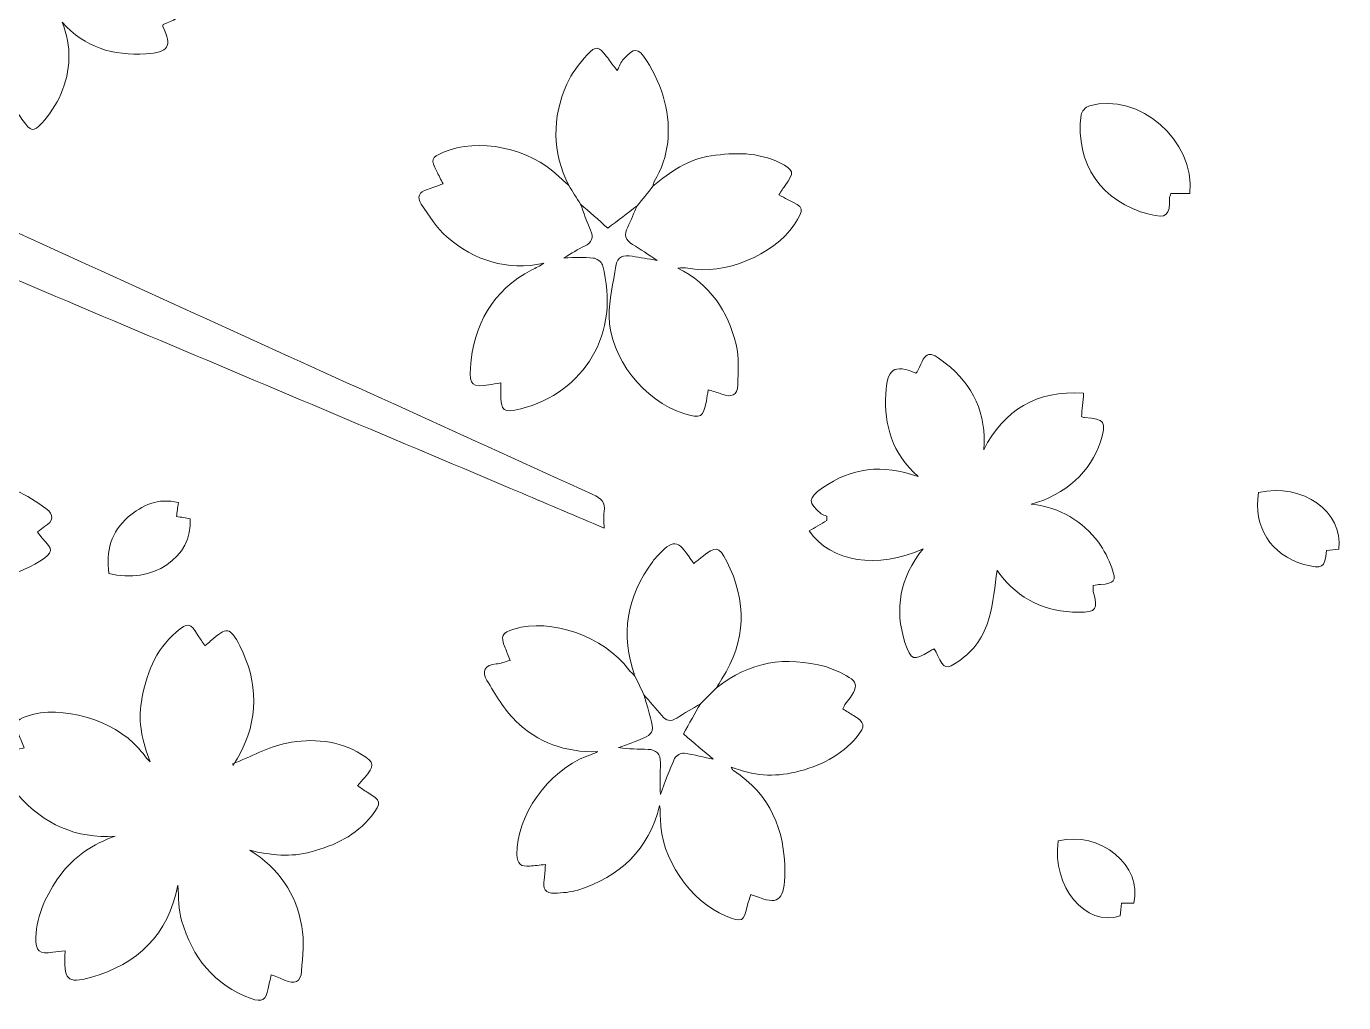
# Model space of a CAD drawing. Header units: millimetres. Extents: x -4 to 685, y -404 to 665.
# Drawn here: x 121.79 to 141.48, y -387.38 to -372.78 of the extents above; entities that cross this region are included whole.
import ezdxf

# ---------------------------------------------------------------- set-up
doc = ezdxf.new("R2010")
doc.units = ezdxf.units.MM
doc.layers.add('_U+56FE_U+5C42 1', color=7, linetype='Continuous')

# ---------------------------------------------------------------- blocks, each defined once
blk = doc.blocks.new('A$Cafa01768')
at = {"layer": '_U+56FE_U+5C42 1', "lineweight": 0}
for points, knots in [([(242.96, 217.38), (241.88, 218.89), (240.61, 218.86), (239.07, 218.29), (236.76, 217.43), (234.38, 216.78), (232.03, 216.06), (224.51, 213.79), (217.07, 211.28), (209.26, 210.01), (199.45, 208.42), (189.69, 206.52), (179.92, 204.69), (177.6, 204.26), (175.36, 204.03), (173.01, 204.69), (169.77, 205.6), (166.44, 206.23), (163.17, 207.06), (161.02, 207.6), (158.78, 208.01), (156.82, 208.97), (131.61, 221.24), (106.45, 233.61), (81.28, 245.95), (80.82, 246.17), (80.33, 246.35), (79.83, 246.48), (76.76, 247.27), (73.68, 248.06), (70.6, 248.83), (49.69, 254.07), (28.78, 259.32), (7.87, 264.56), (5.3, 265.2), (2.73, 265.83), (0.02, 266.5), (0.02, 263.71), (0.06, 261.07), (0, 258.44), (-0.02, 257.64), (0.25, 257.38), (1, 257.18), (26.76, 250.25), (52.51, 243.28), (78.27, 236.34), (79.17, 236.09), (79.78, 235.66), (80.31, 234.89), (87.79, 224.02), (95.32, 213.19), (102.81, 202.32), (105.17, 198.88), (107.74, 195.53), (109.69, 191.86), (114.09, 183.58), (118.16, 175.13), (122.38, 166.75), (122.52, 166.46), (122.7, 166.19), (122.92, 165.81), (123.52, 167.51), (123.46, 168.91), (122.73, 170.49), (119.82, 176.8), (117.09, 183.2), (114.27, 189.55), (113.11, 192.16), (112.18, 194.94), (110.63, 197.3), (104.39, 206.79), (97.95, 216.15), (91.59, 225.56), (90.12, 227.74), (88.65, 229.93), (87.17, 232.11), (87.6, 232.12), (87.88, 231.98), (88.16, 231.84), (103.45, 224.2), (118.75, 216.56), (134.05, 208.93), (134.76, 208.58), (135.5, 208.27), (136.26, 208.08), (140.97, 206.95), (145.66, 205.68), (150.42, 204.82), (153.64, 204.23), (156.02, 202.85), (158.18, 200.35), (164.34, 193.21), (170.76, 186.3), (177.08, 179.31), (179.81, 176.29), (182.37, 173.07), (185.34, 170.3), (190.51, 165.49), (195.95, 160.96), (201.27, 156.31), (207.95, 150.48), (214.63, 144.64), (221.31, 138.81), (225.06, 135.52), (228.82, 132.24), (232.65, 128.9), (232.86, 129.51), (233.14, 130.02), (233.19, 130.54), (233.23, 130.93), (233.1, 131.48), (232.84, 131.73), (231.24, 133.23), (229.57, 134.66), (227.93, 136.13), (223.08, 140.47), (218.11, 144.69), (213.41, 149.19), (204.84, 157.4), (196.42, 165.77), (187.95, 174.09), (187.47, 174.56), (187.04, 175.09), (186.67, 175.65), (182.18, 182.43), (177.71, 189.22), (173.24, 196.01), (172.42, 197.26), (171.62, 198.52), (170.7, 199.94), (171.19, 199.87), (171.47, 199.85), (171.73, 199.79), (188.7, 195.83), (205.68, 191.87), (222.65, 187.89), (225.82, 187.14), (229.13, 186.69), (232.1, 185.45), (257.54, 174.83), (282.93, 164.06), (308.33, 153.34), (311.1, 152.17), (313.86, 150.99), (316.7, 149.79), (316.7, 150.44), (316.64, 150.97), (316.71, 151.47), (316.85, 152.43), (316.41, 152.83), (315.55, 153.22), (290.03, 164.81), (264.54, 176.43), (239.03, 188.04), (236.61, 189.14), (234.24, 190.53), (231.7, 191.16), (222.6, 193.43), (213.44, 195.42), (204.31, 197.52), (197.94, 198.99), (191.57, 200.47), (185.12, 201.96), (185.27, 202.1), (185.35, 202.22), (185.44, 202.24), (192.02, 203.55), (198.61, 204.84), (205.2, 206.14), (212.56, 207.6), (219.96, 208.81), (226.99, 211.63), (232.22, 213.74), (237.59, 215.46), (242.96, 217.38)], [0, 0, 0, 0, 1, 1, 1, 2, 2, 2, 3, 3, 3, 4, 4, 4, 5, 5, 5, 6, 6, 6, 7, 7, 7, 8, 8, 8, 9, 9, 9, 10, 10, 10, 11, 11, 11, 12, 12, 12, 13, 13, 13, 14, 14, 14, 15, 15, 15, 16, 16, 16, 17, 17, 17, 18, 18, 18, 19, 19, 19, 20, 20, 20, 21, 21, 21, 22, 22, 22, 23, 23, 23, 24, 24, 24, 25, 25, 25, 26, 26, 26, 27, 27, 27, 28, 28, 28, 29, 29, 29, 30, 30, 30, 31, 31, 31, 32, 32, 32, 33, 33, 33, 34, 34, 34, 35, 35, 35, 36, 36, 36, 37, 37, 37, 38, 38, 38, 39, 39, 39, 40, 40, 40, 41, 41, 41, 42, 42, 42, 43, 43, 43, 44, 44, 44, 45, 45, 45, 46, 46, 46, 47, 47, 47, 48, 48, 48, 49, 49, 49, 50, 50, 50, 51, 51, 51, 52, 52, 52, 53, 53, 53, 54, 54, 54, 55, 55, 55, 56, 56, 56, 57, 57, 57, 58, 58, 58, 58]), ([(242.96, 217.38), (237.59, 215.46), (232.22, 213.74), (226.99, 211.63), (219.96, 208.81), (212.56, 207.6), (205.2, 206.14), (198.61, 204.84), (192.02, 203.55), (185.44, 202.24), (185.35, 202.22), (185.27, 202.1), (185.12, 201.96), (191.57, 200.47), (197.94, 198.99), (204.31, 197.52), (213.44, 195.42), (222.6, 193.43), (231.7, 191.16), (234.24, 190.53), (236.61, 189.14), (239.03, 188.04), (264.54, 176.43), (290.03, 164.81), (315.55, 153.22), (316.41, 152.83), (316.85, 152.43), (316.71, 151.47), (316.64, 150.97), (316.7, 150.44), (316.7, 149.79), (313.86, 150.99), (311.1, 152.17), (308.33, 153.34), (282.93, 164.06), (257.54, 174.83), (232.1, 185.45), (229.13, 186.69), (225.82, 187.14), (222.65, 187.89), (205.68, 191.87), (188.7, 195.83), (171.73, 199.79), (171.47, 199.85), (171.19, 199.87), (170.7, 199.94), (171.62, 198.52), (172.42, 197.26), (173.24, 196.01), (177.71, 189.22), (182.18, 182.43), (186.67, 175.65), (187.04, 175.09), (187.47, 174.56), (187.95, 174.09), (196.42, 165.77), (204.84, 157.4), (213.41, 149.19), (218.11, 144.69), (223.08, 140.47), (227.93, 136.13), (229.57, 134.66), (231.24, 133.23), (232.84, 131.73), (233.1, 131.48), (233.23, 130.93), (233.19, 130.54), (233.14, 130.02), (232.86, 129.51), (232.65, 128.9), (228.82, 132.24), (225.06, 135.52), (221.31, 138.81), (214.63, 144.64), (207.95, 150.48), (201.27, 156.31), (195.95, 160.96), (190.51, 165.49), (185.34, 170.3), (182.37, 173.07), (179.81, 176.29), (177.08, 179.31), (170.76, 186.3), (164.34, 193.21), (158.18, 200.35), (156.02, 202.85), (153.64, 204.23), (150.42, 204.82), (145.66, 205.68), (140.97, 206.95), (136.26, 208.08), (135.5, 208.27), (134.76, 208.58), (134.05, 208.93), (118.75, 216.56), (103.45, 224.2), (88.16, 231.84), (87.88, 231.98), (87.6, 232.12), (87.17, 232.11), (88.65, 229.93), (90.12, 227.74), (91.59, 225.56), (97.95, 216.15), (104.39, 206.79), (110.63, 197.3), (112.18, 194.94), (113.11, 192.16), (114.27, 189.55), (117.09, 183.2), (119.82, 176.8), (122.73, 170.49), (123.46, 168.91), (123.52, 167.51), (122.92, 165.81), (122.7, 166.19), (122.52, 166.46), (122.38, 166.75), (118.16, 175.13), (114.09, 183.58), (109.69, 191.86), (107.74, 195.53), (105.17, 198.88), (102.81, 202.32), (95.32, 213.19), (87.79, 224.02), (80.31, 234.89), (79.78, 235.66), (79.17, 236.09), (78.27, 236.34), (52.51, 243.28), (26.76, 250.25), (1, 257.18), (0.25, 257.38), (-0.02, 257.64), (0, 258.44), (0.06, 261.07), (0.02, 263.71), (0.02, 266.5), (2.73, 265.83), (5.3, 265.2), (7.87, 264.56), (28.78, 259.32), (49.69, 254.07), (70.6, 248.83), (73.68, 248.06), (76.76, 247.27), (79.83, 246.48), (80.33, 246.35), (80.82, 246.17), (81.28, 245.95), (106.45, 233.61), (131.61, 221.24), (156.82, 208.97), (158.78, 208.01), (161.02, 207.6), (163.17, 207.06), (166.44, 206.23), (169.77, 205.6), (173.01, 204.69), (175.36, 204.03), (177.6, 204.26), (179.92, 204.69), (189.69, 206.52), (199.45, 208.42), (209.26, 210.01), (217.07, 211.28), (224.51, 213.79), (232.03, 216.06), (234.38, 216.78), (236.76, 217.43), (239.07, 218.29), (240.61, 218.86), (241.88, 218.89), (242.96, 217.38)], [0, 0, 0, 0, 1, 1, 1, 2, 2, 2, 3, 3, 3, 4, 4, 4, 5, 5, 5, 6, 6, 6, 7, 7, 7, 8, 8, 8, 9, 9, 9, 10, 10, 10, 11, 11, 11, 12, 12, 12, 13, 13, 13, 14, 14, 14, 15, 15, 15, 16, 16, 16, 17, 17, 17, 18, 18, 18, 19, 19, 19, 20, 20, 20, 21, 21, 21, 22, 22, 22, 23, 23, 23, 24, 24, 24, 25, 25, 25, 26, 26, 26, 27, 27, 27, 28, 28, 28, 29, 29, 29, 30, 30, 30, 31, 31, 31, 32, 32, 32, 33, 33, 33, 34, 34, 34, 35, 35, 35, 36, 36, 36, 37, 37, 37, 38, 38, 38, 39, 39, 39, 40, 40, 40, 41, 41, 41, 42, 42, 42, 43, 43, 43, 44, 44, 44, 45, 45, 45, 46, 46, 46, 47, 47, 47, 48, 48, 48, 49, 49, 49, 50, 50, 50, 51, 51, 51, 52, 52, 52, 53, 53, 53, 54, 54, 54, 55, 55, 55, 56, 56, 56, 57, 57, 57, 58, 58, 58, 58]), ([(264.28, 208.31), (264.28, 208.42), (264.26, 208.49), (264.28, 208.5), (264.41, 208.58), (264.55, 208.67), (264.69, 208.74), (267.65, 210.12), (269.14, 212.63), (269.86, 215.65), (270.39, 217.88), (269.98, 218.25), (267.72, 218.05), (267.67, 218.05), (267.6, 218.13), (267.52, 218.2), (267.52, 218.46), (267.49, 218.74), (267.52, 219.01), (267.66, 219.99), (267.27, 220.51), (266.27, 220.28), (265.27, 220.05), (264.24, 219.83), (263.35, 219.37), (260.72, 218.01), (258.96, 215.88), (258.27, 212.6), (258.01, 216.67), (256.12, 219.32), (252.93, 221.05), (250.97, 222.11), (250.67, 221.91), (250.23, 219.74), (250.21, 219.68), (250.13, 219.62), (250.04, 219.52), (249.8, 219.59), (249.54, 219.66), (249.28, 219.75), (247.96, 220.21), (247.76, 220.19), (247.59, 218.75), (247.45, 217.56), (247.53, 216.29), (247.79, 215.12), (248.33, 212.7), (249.65, 210.71), (252.11, 209.23), (251.46, 209.28), (251.18, 209.28), (250.9, 209.32), (247.69, 209.75), (244.98, 208.62), (242.8, 206.38), (241.17, 204.7), (241.56, 204.29), (243.22, 203.63), (243.35, 203.57), (243.44, 203.43), (243.53, 203.34), (242.12, 201.31), (242.26, 200.84), (244.7, 200.16), (247.99, 199.23), (251.06, 199.71), (254.03, 202.16), (253.73, 201.59), (253.57, 201.33), (253.45, 201.06), (252.14, 198.1), (252.27, 195.16), (253.71, 192.32), (254.64, 190.49), (255, 190.48), (256.45, 191.83), (256.56, 191.94), (256.7, 192), (256.86, 192.1), (257.05, 191.84), (257.22, 191.62), (257.38, 191.39), (258.12, 190.32), (258.45, 190.2), (259.29, 191.15), (260.07, 192.03), (260.78, 193.04), (261.23, 194.11), (262.26, 196.5), (262.37, 198.98), (261.36, 201.47), (263.67, 198.85), (266.6, 198.03), (269.91, 198.23), (272.25, 198.37), (272.62, 198.96), (271.66, 201.01), (271.63, 201.07), (271.67, 201.16), (271.68, 201.23), (273.95, 202.04), (274.11, 202.67), (272.51, 204.64), (272.44, 204.73), (272.35, 204.82), (272.27, 204.91), (270.11, 207.23), (267.56, 208.64), (264.28, 208.31)], [0, 0, 0, 0, 1, 1, 1, 2, 2, 2, 3, 3, 3, 4, 4, 4, 5, 5, 5, 6, 6, 6, 7, 7, 7, 8, 8, 8, 9, 9, 9, 10, 10, 10, 11, 11, 11, 12, 12, 12, 13, 13, 13, 14, 14, 14, 15, 15, 15, 16, 16, 16, 17, 17, 17, 18, 18, 18, 19, 19, 19, 20, 20, 20, 21, 21, 21, 22, 22, 22, 23, 23, 23, 24, 24, 24, 25, 25, 25, 26, 26, 26, 27, 27, 27, 28, 28, 28, 29, 29, 29, 30, 30, 30, 31, 31, 31, 32, 32, 32, 33, 33, 33, 34, 34, 34, 35, 35, 35, 36, 36, 36, 36]), ([(264.28, 208.31), (267.56, 208.64), (270.11, 207.23), (272.27, 204.91), (272.35, 204.82), (272.44, 204.73), (272.51, 204.64), (274.11, 202.67), (273.95, 202.04), (271.67, 201.23), (271.67, 201.16), (271.63, 201.07), (271.66, 201.01), (272.62, 198.96), (272.25, 198.37), (269.91, 198.23), (266.6, 198.03), (263.67, 198.85), (261.36, 201.47), (262.37, 198.98), (262.26, 196.5), (261.23, 194.11), (260.78, 193.04), (260.07, 192.03), (259.29, 191.15), (258.45, 190.2), (258.12, 190.32), (257.38, 191.39), (257.22, 191.62), (257.05, 191.84), (256.86, 192.1), (256.7, 192), (256.56, 191.94), (256.45, 191.83), (255, 190.48), (254.64, 190.49), (253.71, 192.32), (252.27, 195.16), (252.14, 198.1), (253.45, 201.06), (253.57, 201.33), (253.73, 201.59), (254.03, 202.16), (251.06, 199.71), (247.99, 199.23), (244.7, 200.16), (242.26, 200.84), (242.12, 201.31), (243.53, 203.34), (243.44, 203.43), (243.35, 203.57), (243.22, 203.63), (241.56, 204.29), (241.17, 204.7), (242.8, 206.38), (244.98, 208.62), (247.69, 209.75), (250.9, 209.32), (251.18, 209.28), (251.46, 209.28), (252.11, 209.23), (249.65, 210.71), (248.33, 212.7), (247.79, 215.12), (247.53, 216.29), (247.45, 217.56), (247.59, 218.75), (247.76, 220.19), (247.96, 220.21), (249.28, 219.75), (249.54, 219.66), (249.8, 219.59), (250.04, 219.52), (250.13, 219.62), (250.21, 219.68), (250.23, 219.74), (250.67, 221.91), (250.97, 222.11), (252.93, 221.05), (256.12, 219.32), (258.01, 216.67), (258.27, 212.6), (258.96, 215.88), (260.72, 218.01), (263.35, 219.37), (264.24, 219.83), (265.27, 220.05), (266.27, 220.28), (267.27, 220.51), (267.66, 219.99), (267.52, 219.01), (267.49, 218.74), (267.52, 218.46), (267.52, 218.2), (267.6, 218.13), (267.67, 218.05), (267.72, 218.05), (269.98, 218.25), (270.39, 217.88), (269.86, 215.65), (269.14, 212.63), (267.65, 210.12), (264.69, 208.74), (264.55, 208.67), (264.41, 208.58), (264.28, 208.5), (264.26, 208.49), (264.28, 208.42), (264.28, 208.31)], [0, 0, 0, 0, 1, 1, 1, 2, 2, 2, 3, 3, 3, 4, 4, 4, 5, 5, 5, 6, 6, 6, 7, 7, 7, 8, 8, 8, 9, 9, 9, 10, 10, 10, 11, 11, 11, 12, 12, 12, 13, 13, 13, 14, 14, 14, 15, 15, 15, 16, 16, 16, 17, 17, 17, 18, 18, 18, 19, 19, 19, 20, 20, 20, 21, 21, 21, 22, 22, 22, 23, 23, 23, 24, 24, 24, 25, 25, 25, 26, 26, 26, 27, 27, 27, 28, 28, 28, 29, 29, 29, 30, 30, 30, 31, 31, 31, 32, 32, 32, 33, 33, 33, 34, 34, 34, 35, 35, 35, 36, 36, 36, 36]), ([(314.3, 182.88), (315.21, 182.08), (316.12, 181.28), (317.09, 180.42), (318.13, 181.21), (319.1, 181.95), (320.08, 182.69), (319.76, 181.97), (319.46, 181.24), (319.12, 180.53), (318.75, 179.77), (318.83, 179.2), (319.62, 178.75), (320.44, 178.28), (321.21, 177.72), (322.13, 177.13), (321.19, 177.28), (320.38, 177.4), (319.57, 177.55), (318.7, 177.72), (318.06, 177.54), (317.91, 176.55), (317.66, 174.84), (317.2, 173.12), (317.22, 171.4), (317.27, 167.21), (320.82, 162.74), (324.84, 161.49), (326.6, 160.94), (326.84, 161.07), (327.15, 162.79), (327.22, 163.14), (327.27, 163.49), (327.34, 163.91), (327.84, 163.75), (328.3, 163.64), (328.73, 163.47), (329.69, 163.09), (330.34, 163.32), (330.36, 164.41), (330.38, 165.78), (330.5, 167.21), (330.19, 168.52), (329.37, 171.95), (327.52, 174.69), (324.23, 176.34), (324.61, 176.39), (324.95, 176.38), (325.27, 176.32), (328.97, 175.59), (334, 177.65), (336.11, 180.76), (337.2, 182.36), (337.14, 182.58), (335.42, 183.36), (335.15, 183.48), (334.9, 183.65), (334.55, 183.83), (334.81, 184.21), (335, 184.5), (335.2, 184.78), (336.15, 186.11), (336.11, 186.37), (334.65, 187.09), (332.41, 188.21), (330.05, 188.15), (327.65, 187.81), (325.29, 187.48), (323.47, 186.16), (321.7, 184.72), (321.74, 184.87), (321.74, 185.05), (321.82, 185.18), (323.38, 187.75), (323.58, 190.54), (322.89, 193.35), (322.53, 194.82), (321.86, 196.27), (321.04, 197.54), (320.14, 198.93), (319.79, 198.86), (318.68, 197.68), (318.41, 197.39), (318.29, 196.98), (318.04, 196.52), (317.47, 197.28), (317.2, 197.62), (316.94, 197.97), (316.2, 198.98), (315.84, 199.09), (314.98, 198.14), (314.17, 197.24), (313.39, 196.23), (312.91, 195.13), (311.37, 191.68), (311.39, 188.21), (313.1, 184.79), (312.76, 185.1), (312.39, 185.4), (312.06, 185.72), (309.13, 188.6), (303.78, 189.72), (300.3, 188.17), (299.04, 187.6), (298.98, 187.43), (299.62, 186.21), (299.83, 185.81), (300.03, 185.4), (300.26, 184.95), (299.63, 184.72), (299.16, 184.51), (298.67, 184.38), (297.78, 184.15), (297.56, 183.57), (298.04, 182.88), (298.84, 181.71), (299.6, 180.44), (300.65, 179.53), (303.48, 177.11), (306.76, 176.03), (310.55, 176.83), (310.15, 176.56), (309.73, 176.37), (309.33, 176.16), (305.29, 174.04), (303.36, 170.56), (303.06, 166.14), (302.94, 164.34), (303.29, 164.15), (304.94, 164.42), (305.32, 164.48), (305.69, 164.53), (306.15, 164.61), (306.15, 164.19), (306.15, 163.87), (306.15, 163.56), (306.15, 161.76), (306.43, 161.49), (308.2, 161.95), (314.65, 163.61), (318.45, 169.67), (316.54, 176.66), (316.45, 176.97), (315.93, 177.33), (315.58, 177.37), (314.66, 177.47), (313.72, 177.4), (312.6, 177.4), (313.42, 177.87), (314.05, 178.26), (314.71, 178.59), (315.45, 178.96), (315.67, 179.43), (315.31, 180.23), (314.92, 181.09), (314.63, 182), (314.3, 182.88)], [0, 0, 0, 0, 1, 1, 1, 2, 2, 2, 3, 3, 3, 4, 4, 4, 5, 5, 5, 6, 6, 6, 7, 7, 7, 8, 8, 8, 9, 9, 9, 10, 10, 10, 11, 11, 11, 12, 12, 12, 13, 13, 13, 14, 14, 14, 15, 15, 15, 16, 16, 16, 17, 17, 17, 18, 18, 18, 19, 19, 19, 20, 20, 20, 21, 21, 21, 22, 22, 22, 23, 23, 23, 24, 24, 24, 25, 25, 25, 26, 26, 26, 27, 27, 27, 28, 28, 28, 29, 29, 29, 30, 30, 30, 31, 31, 31, 32, 32, 32, 33, 33, 33, 34, 34, 34, 35, 35, 35, 36, 36, 36, 37, 37, 37, 38, 38, 38, 39, 39, 39, 40, 40, 40, 41, 41, 41, 42, 42, 42, 43, 43, 43, 44, 44, 44, 45, 45, 45, 46, 46, 46, 47, 47, 47, 48, 48, 48, 49, 49, 49, 50, 50, 50, 51, 51, 51, 52, 52, 52, 52]), ([(314.3, 182.88), (313.9, 183.52), (313.5, 184.15), (313.1, 184.79), (311.39, 188.21), (311.37, 191.68), (312.91, 195.13), (313.39, 196.23), (314.17, 197.24), (314.98, 198.14), (315.84, 199.09), (316.2, 198.98), (316.94, 197.97), (317.2, 197.62), (317.47, 197.28), (318.04, 196.52), (318.29, 196.98), (318.41, 197.39), (318.68, 197.68), (319.79, 198.86), (320.14, 198.93), (321.04, 197.54), (321.86, 196.27), (322.53, 194.82), (322.89, 193.35), (323.58, 190.54), (323.38, 187.75), (321.82, 185.18), (321.74, 185.05), (321.74, 184.87), (321.7, 184.72), (321.16, 184.04), (320.62, 183.37), (320.08, 182.69), (319.1, 181.95), (318.13, 181.21), (317.09, 180.42), (316.12, 181.28), (315.21, 182.08), (314.3, 182.88)], [0, 0, 0, 0, 1, 1, 1, 2, 2, 2, 3, 3, 3, 4, 4, 4, 5, 5, 5, 6, 6, 6, 7, 7, 7, 8, 8, 8, 9, 9, 9, 10, 10, 10, 11, 11, 11, 12, 12, 12, 13, 13, 13, 13]), ([(376.51, 183.96), (377.09, 189.39), (371.32, 194.34), (366.26, 192.91), (365.91, 192.81), (365.45, 192.34), (365.41, 192), (364.79, 186.98), (367.54, 183.05), (372.38, 181.84), (374.22, 181.39), (374.47, 181.7), (374.46, 183.56), (374.46, 183.67), (374.52, 183.78), (374.58, 183.96), (375.2, 183.96), (375.83, 183.96), (376.51, 183.96)], [0, 0, 0, 0, 1, 1, 1, 2, 2, 2, 3, 3, 3, 4, 4, 4, 5, 5, 5, 6, 6, 6, 6]), ([(376.51, 183.96), (375.83, 183.96), (375.2, 183.96), (374.58, 183.96), (374.52, 183.78), (374.46, 183.67), (374.46, 183.56), (374.47, 181.7), (374.22, 181.39), (372.38, 181.84), (367.54, 183.05), (364.79, 186.98), (365.41, 192), (365.45, 192.34), (365.91, 192.81), (366.26, 192.91), (371.32, 194.34), (377.09, 189.39), (376.51, 183.96)], [0, 0, 0, 0, 1, 1, 1, 2, 2, 2, 3, 3, 3, 4, 4, 4, 5, 5, 5, 6, 6, 6, 6]), ([(314.3, 182.88), (314.63, 182), (314.92, 181.09), (315.31, 180.23), (315.67, 179.43), (315.45, 178.96), (314.71, 178.59), (314.05, 178.26), (313.42, 177.87), (312.6, 177.4), (313.72, 177.4), (314.66, 177.47), (315.58, 177.37), (315.93, 177.33), (316.45, 176.97), (316.54, 176.66), (318.45, 169.67), (314.65, 163.61), (308.2, 161.95), (306.43, 161.49), (306.15, 161.76), (306.15, 163.56), (306.15, 163.87), (306.15, 164.19), (306.15, 164.61), (305.69, 164.53), (305.32, 164.48), (304.94, 164.42), (303.29, 164.15), (302.94, 164.34), (303.06, 166.14), (303.36, 170.56), (305.29, 174.04), (309.33, 176.16), (309.73, 176.37), (310.15, 176.56), (310.55, 176.83), (306.76, 176.03), (303.48, 177.11), (300.65, 179.53), (299.6, 180.44), (298.84, 181.71), (298.04, 182.88), (297.56, 183.57), (297.78, 184.15), (298.67, 184.38), (299.16, 184.51), (299.63, 184.72), (300.26, 184.95), (300.03, 185.4), (299.83, 185.81), (299.62, 186.21), (298.98, 187.43), (299.04, 187.6), (300.3, 188.17), (303.78, 189.72), (309.13, 188.6), (312.06, 185.72), (312.39, 185.4), (312.76, 185.1), (313.1, 184.79), (313.5, 184.15), (313.9, 183.52), (314.3, 182.88)], [0, 0, 0, 0, 1, 1, 1, 2, 2, 2, 3, 3, 3, 4, 4, 4, 5, 5, 5, 6, 6, 6, 7, 7, 7, 8, 8, 8, 9, 9, 9, 10, 10, 10, 11, 11, 11, 12, 12, 12, 13, 13, 13, 14, 14, 14, 15, 15, 15, 16, 16, 16, 17, 17, 17, 18, 18, 18, 19, 19, 19, 20, 20, 20, 21, 21, 21, 21]), ([(321.7, 184.72), (323.47, 186.16), (325.29, 187.48), (327.65, 187.81), (330.05, 188.15), (332.41, 188.21), (334.65, 187.09), (336.11, 186.37), (336.15, 186.11), (335.2, 184.78), (335, 184.5), (334.81, 184.21), (334.55, 183.83), (334.9, 183.65), (335.15, 183.48), (335.42, 183.36), (337.14, 182.58), (337.2, 182.36), (336.11, 180.76), (334, 177.65), (328.97, 175.59), (325.27, 176.32), (324.95, 176.38), (324.61, 176.39), (324.23, 176.34), (327.52, 174.69), (329.37, 171.95), (330.19, 168.52), (330.5, 167.21), (330.38, 165.78), (330.36, 164.41), (330.34, 163.32), (329.69, 163.09), (328.73, 163.47), (328.3, 163.64), (327.84, 163.75), (327.34, 163.91), (327.27, 163.49), (327.22, 163.14), (327.15, 162.79), (326.84, 161.07), (326.6, 160.94), (324.84, 161.49), (320.82, 162.74), (317.27, 167.21), (317.22, 171.4), (317.2, 173.12), (317.66, 174.84), (317.91, 176.55), (318.06, 177.54), (318.7, 177.72), (319.57, 177.55), (320.38, 177.4), (321.19, 177.28), (322.13, 177.13), (321.21, 177.72), (320.44, 178.28), (319.62, 178.75), (318.83, 179.2), (318.75, 179.77), (319.12, 180.53), (319.46, 181.24), (319.76, 181.97), (320.08, 182.69), (320.62, 183.37), (321.16, 184.04), (321.7, 184.72)], [0, 0, 0, 0, 1, 1, 1, 2, 2, 2, 3, 3, 3, 4, 4, 4, 5, 5, 5, 6, 6, 6, 7, 7, 7, 8, 8, 8, 9, 9, 9, 10, 10, 10, 11, 11, 11, 12, 12, 12, 13, 13, 13, 14, 14, 14, 15, 15, 15, 16, 16, 16, 17, 17, 17, 18, 18, 18, 19, 19, 19, 20, 20, 20, 21, 21, 21, 22, 22, 22, 22]), ([(349.29, 147.66), (346.89, 144.7), (346.34, 141.53), (347.43, 138.1), (348.03, 136.24), (348.31, 136.19), (349.97, 137.22), (350.11, 137.31), (350.26, 137.36), (350.43, 137.44), (350.55, 137.22), (350.67, 137.02), (350.77, 136.81), (351.41, 135.38), (351.63, 135.31), (352.93, 136.2), (354.47, 137.26), (355.51, 138.75), (356, 140.5), (356.47, 142.15), (356.6, 143.9), (356.85, 145.45), (356.8, 145.53), (356.91, 145.37), (357.02, 145.22), (359.03, 142.47), (361.82, 141.21), (365.14, 141.19), (367, 141.17), (367.16, 141.52), (366.66, 143.31), (366.61, 143.49), (366.65, 143.68), (366.65, 143.91), (366.94, 143.95), (367.17, 144.01), (367.41, 144.02), (368.84, 144.13), (369.05, 144.36), (368.55, 145.71), (368.22, 146.63), (367.77, 147.55), (367.19, 148.33), (365.54, 150.51), (363.35, 151.88), (360.33, 152.22), (363.84, 153.19), (366.4, 155.58), (367.39, 158.61), (368.05, 160.64), (367.85, 160.94), (365.78, 161.07), (365.66, 161.08), (365.55, 161.13), (365.45, 161.17), (365.52, 161.91), (365.59, 162.64), (365.68, 163.57), (360.82, 163.89), (357.56, 161.83), (355.47, 157.78), (355.79, 161.46), (354.42, 164.41), (351.55, 166.64), (349.82, 167.98), (349.6, 167.87), (348.76, 165.88), (348.72, 165.77), (348.62, 165.69), (348.55, 165.62), (346.28, 166.54), (345.62, 166.06), (345.47, 163.5), (345.29, 160.28), (346.11, 157.44), (348.77, 155.04), (345.12, 156.37), (341.94, 155.94), (339.01, 153.88), (337.5, 152.81), (337.51, 152.39), (338.88, 151.24), (339.03, 151.12), (339.25, 151.08), (339.44, 151), (339.44, 150.85), (339.45, 150.7), (339.46, 150.55), (338.84, 150.19), (338.22, 149.82), (337.66, 149.5), (339.88, 146.26), (344.61, 145.59), (349.29, 147.66)], [0, 0, 0, 0, 1, 1, 1, 2, 2, 2, 3, 3, 3, 4, 4, 4, 5, 5, 5, 6, 6, 6, 7, 7, 7, 8, 8, 8, 9, 9, 9, 10, 10, 10, 11, 11, 11, 12, 12, 12, 13, 13, 13, 14, 14, 14, 15, 15, 15, 16, 16, 16, 17, 17, 17, 18, 18, 18, 19, 19, 19, 20, 20, 20, 21, 21, 21, 22, 22, 22, 23, 23, 23, 24, 24, 24, 25, 25, 25, 26, 26, 26, 27, 27, 27, 28, 28, 28, 29, 29, 29, 30, 30, 30, 31, 31, 31, 31]), ([(349.29, 147.66), (344.61, 145.59), (339.88, 146.26), (337.66, 149.5), (338.22, 149.82), (338.84, 150.19), (339.46, 150.55), (339.45, 150.7), (339.44, 150.85), (339.44, 151), (339.25, 151.08), (339.03, 151.12), (338.88, 151.24), (337.51, 152.39), (337.5, 152.81), (339.01, 153.88), (341.94, 155.94), (345.12, 156.37), (348.77, 155.04), (346.11, 157.44), (345.29, 160.28), (345.47, 163.5), (345.62, 166.06), (346.28, 166.54), (348.55, 165.62), (348.62, 165.69), (348.72, 165.77), (348.76, 165.88), (349.6, 167.87), (349.82, 167.98), (351.55, 166.64), (354.42, 164.41), (355.79, 161.46), (355.47, 157.78), (357.56, 161.83), (360.82, 163.89), (365.68, 163.57), (365.59, 162.64), (365.52, 161.91), (365.45, 161.17), (365.55, 161.13), (365.66, 161.08), (365.78, 161.07), (367.85, 160.94), (368.05, 160.64), (367.39, 158.61), (366.4, 155.58), (363.84, 153.19), (360.33, 152.22), (363.35, 151.88), (365.54, 150.51), (367.19, 148.33), (367.77, 147.55), (368.22, 146.63), (368.55, 145.71), (369.05, 144.36), (368.84, 144.13), (367.41, 144.02), (367.17, 144.01), (366.94, 143.95), (366.65, 143.91), (366.65, 143.68), (366.61, 143.49), (366.66, 143.31), (367.16, 141.52), (367, 141.17), (365.14, 141.19), (361.82, 141.21), (359.03, 142.47), (357.02, 145.22), (356.91, 145.37), (356.8, 145.53), (356.85, 145.45), (356.6, 143.9), (356.47, 142.15), (356, 140.5), (355.51, 138.75), (354.47, 137.26), (352.93, 136.2), (351.63, 135.31), (351.41, 135.38), (350.77, 136.81), (350.67, 137.02), (350.55, 137.22), (350.43, 137.44), (350.26, 137.36), (350.11, 137.31), (349.97, 137.22), (348.31, 136.19), (348.03, 136.24), (347.43, 138.1), (346.34, 141.53), (346.89, 144.7), (349.29, 147.66)], [0, 0, 0, 0, 1, 1, 1, 2, 2, 2, 3, 3, 3, 4, 4, 4, 5, 5, 5, 6, 6, 6, 7, 7, 7, 8, 8, 8, 9, 9, 9, 10, 10, 10, 11, 11, 11, 12, 12, 12, 13, 13, 13, 14, 14, 14, 15, 15, 15, 16, 16, 16, 17, 17, 17, 18, 18, 18, 19, 19, 19, 20, 20, 20, 21, 21, 21, 22, 22, 22, 23, 23, 23, 24, 24, 24, 25, 25, 25, 26, 26, 26, 27, 27, 27, 28, 28, 28, 29, 29, 29, 30, 30, 30, 31, 31, 31, 31]), ([(237.52, 149.79), (234.13, 149.1), (231.77, 147.17), (230.3, 144.17), (229.26, 142.05), (229.5, 141.69), (231.76, 141.36), (231.83, 141.35), (231.88, 141.28), (231.95, 141.23), (231.9, 141), (231.85, 140.77), (231.78, 140.54), (231.33, 139.03), (231.46, 138.74), (233.08, 138.78), (234.37, 138.81), (235.7, 138.98), (236.93, 139.36), (239.13, 140.05), (240.82, 141.5), (242.02, 143.52), (242.09, 143.25), (242.09, 143.06), (242.06, 142.86), (241.65, 139.58), (242.91, 136.92), (245.21, 134.73), (246.82, 133.19), (247.21, 133.33), (248.17, 135.29), (248.19, 135.35), (248.29, 135.37), (248.43, 135.45), (248.98, 135.11), (249.58, 134.74), (250.15, 134.4), (252.56, 136.98), (252.24, 141.45), (249.37, 145.76), (249.75, 145.62), (250.03, 145.51), (250.32, 145.4), (253.42, 144.22), (256.35, 144.69), (259.1, 146.42), (260.49, 147.29), (260.48, 147.6), (259.34, 148.74), (259.16, 148.93), (259.02, 149.15), (258.83, 149.39), (259.12, 149.6), (259.33, 149.79), (259.57, 149.93), (260.5, 150.48), (260.57, 151.16), (259.71, 151.78), (258.75, 152.46), (257.75, 153.17), (256.66, 153.59), (254.25, 154.51), (251.79, 154.48), (249.07, 153.22), (251.79, 156.05), (252.69, 159.1), (251.97, 162.52), (251.4, 165.22), (250.74, 164.86), (249.27, 163.78), (249.22, 163.74), (249.12, 163.76), (248.98, 163.75), (248.93, 163.87), (248.86, 164), (248.81, 164.14), (248.15, 165.91), (247.83, 166.01), (246.22, 164.92), (245.99, 164.77), (245.77, 164.6), (245.57, 164.4), (243.09, 162.05), (241.77, 159.24), (242.29, 155.66), (242.14, 155.84), (242.03, 155.95), (241.96, 156.08), (240.35, 159.24), (237.61, 160.71), (234.23, 161.19), (232.43, 161.45), (232.05, 161.03), (232.28, 159.28), (232.31, 159.1), (232.32, 158.92), (232.35, 158.65), (231.98, 158.65), (231.7, 158.65), (231.43, 158.65), (230.1, 158.61), (229.81, 158.33), (230.18, 157.04), (230.47, 156.03), (230.89, 155), (231.47, 154.12), (232.9, 151.92), (234.85, 150.36), (237.52, 149.79)], [0, 0, 0, 0, 1, 1, 1, 2, 2, 2, 3, 3, 3, 4, 4, 4, 5, 5, 5, 6, 6, 6, 7, 7, 7, 8, 8, 8, 9, 9, 9, 10, 10, 10, 11, 11, 11, 12, 12, 12, 13, 13, 13, 14, 14, 14, 15, 15, 15, 16, 16, 16, 17, 17, 17, 18, 18, 18, 19, 19, 19, 20, 20, 20, 21, 21, 21, 22, 22, 22, 23, 23, 23, 24, 24, 24, 25, 25, 25, 26, 26, 26, 27, 27, 27, 28, 28, 28, 29, 29, 29, 30, 30, 30, 31, 31, 31, 32, 32, 32, 33, 33, 33, 34, 34, 34, 35, 35, 35, 36, 36, 36, 36]), ([(237.52, 149.79), (234.85, 150.36), (232.9, 151.92), (231.47, 154.12), (230.89, 155), (230.47, 156.03), (230.18, 157.04), (229.81, 158.33), (230.1, 158.61), (231.43, 158.65), (231.7, 158.65), (231.98, 158.65), (232.35, 158.65), (232.32, 158.92), (232.31, 159.1), (232.28, 159.28), (232.05, 161.03), (232.43, 161.45), (234.23, 161.19), (237.61, 160.71), (240.35, 159.24), (241.96, 156.08), (242.03, 155.95), (242.14, 155.84), (242.29, 155.66), (241.77, 159.24), (243.09, 162.05), (245.57, 164.4), (245.77, 164.6), (245.99, 164.77), (246.22, 164.92), (247.83, 166.01), (248.15, 165.91), (248.81, 164.14), (248.86, 164), (248.93, 163.87), (248.98, 163.75), (249.12, 163.76), (249.22, 163.74), (249.27, 163.78), (250.74, 164.86), (251.4, 165.22), (251.97, 162.52), (252.69, 159.1), (251.79, 156.05), (249.07, 153.22), (251.79, 154.48), (254.25, 154.51), (256.66, 153.59), (257.75, 153.17), (258.75, 152.46), (259.71, 151.78), (260.57, 151.16), (260.5, 150.48), (259.57, 149.93), (259.33, 149.79), (259.12, 149.6), (258.83, 149.39), (259.02, 149.15), (259.16, 148.93), (259.34, 148.74), (260.48, 147.6), (260.49, 147.29), (259.1, 146.42), (256.35, 144.69), (253.42, 144.22), (250.32, 145.4), (250.03, 145.51), (249.75, 145.62), (249.37, 145.76), (252.24, 141.45), (252.56, 136.98), (250.15, 134.4), (249.58, 134.74), (248.98, 135.11), (248.43, 135.45), (248.29, 135.37), (248.19, 135.35), (248.17, 135.29), (247.21, 133.33), (246.82, 133.19), (245.21, 134.73), (242.91, 136.92), (241.65, 139.58), (242.06, 142.86), (242.09, 143.06), (242.09, 143.25), (242.02, 143.52), (240.82, 141.5), (239.13, 140.05), (236.93, 139.36), (235.7, 138.98), (234.37, 138.81), (233.08, 138.78), (231.46, 138.74), (231.33, 139.03), (231.78, 140.54), (231.85, 140.77), (231.9, 141), (231.95, 141.23), (231.88, 141.28), (231.83, 141.35), (231.76, 141.36), (229.5, 141.69), (229.26, 142.05), (230.3, 144.17), (231.77, 147.17), (234.13, 149.1), (237.52, 149.79)], [0, 0, 0, 0, 1, 1, 1, 2, 2, 2, 3, 3, 3, 4, 4, 4, 5, 5, 5, 6, 6, 6, 7, 7, 7, 8, 8, 8, 9, 9, 9, 10, 10, 10, 11, 11, 11, 12, 12, 12, 13, 13, 13, 14, 14, 14, 15, 15, 15, 16, 16, 16, 17, 17, 17, 18, 18, 18, 19, 19, 19, 20, 20, 20, 21, 21, 21, 22, 22, 22, 23, 23, 23, 24, 24, 24, 25, 25, 25, 26, 26, 26, 27, 27, 27, 28, 28, 28, 29, 29, 29, 30, 30, 30, 31, 31, 31, 32, 32, 32, 33, 33, 33, 34, 34, 34, 35, 35, 35, 36, 36, 36, 36]), ([(383.55, 153.42), (388.08, 154.41), (392.23, 151.48), (391.73, 147.62), (391.33, 147.58), (390.91, 147.53), (390.49, 147.49), (390.29, 145.68), (390.08, 145.56), (388.18, 146.08), (384.81, 147.02), (382.96, 149.91), (383.55, 153.42)], [0, 0, 0, 0, 1, 1, 1, 2, 2, 2, 3, 3, 3, 4, 4, 4, 4]), ([(273.23, 152.39), (271.16, 152.9), (269.53, 152.12), (268.12, 150.92), (266.35, 149.42), (265.83, 147.4), (266.14, 145.16), (270.54, 143.97), (274.76, 146.82), (274.42, 150.73), (273.98, 150.81), (273.53, 150.89), (273.04, 150.98), (273.1, 151.43), (273.15, 151.81), (273.23, 152.39)], [0, 0, 0, 0, 1, 1, 1, 2, 2, 2, 3, 3, 3, 4, 4, 4, 5, 5, 5, 5]), ([(273.23, 152.39), (273.15, 151.81), (273.1, 151.43), (273.04, 150.98), (273.53, 150.89), (273.98, 150.81), (274.42, 150.73), (274.76, 146.82), (270.54, 143.97), (266.14, 145.16), (265.83, 147.4), (266.35, 149.42), (268.12, 150.92), (269.53, 152.12), (271.16, 152.9), (273.23, 152.39)], [0, 0, 0, 0, 1, 1, 1, 2, 2, 2, 3, 3, 3, 4, 4, 4, 5, 5, 5, 5]), ([(319.86, 134.66), (319.65, 134.88), (319.42, 135.08), (319.23, 135.32), (316.65, 138.73), (311.27, 140.64), (307.5, 139.46), (306.26, 139.08), (306.12, 138.78), (306.6, 137.56), (306.77, 137.14), (306.92, 136.71), (307.1, 136.26), (306.54, 136.12), (306.12, 135.95), (305.7, 135.91), (304.54, 135.81), (304.16, 135.17), (304.73, 134.23), (305.61, 132.79), (306.47, 131.27), (307.66, 130.1), (309.92, 127.87), (312.77, 126.84), (316.02, 126.95), (315.66, 126.74), (315.3, 126.62), (314.94, 126.48), (310.97, 124.97), (307.76, 120.39), (307.8, 116.44), (307.81, 115.45), (308.24, 115.17), (309.11, 115.26), (309.61, 115.31), (310.1, 115.35), (310.72, 115.41), (310.67, 114.81), (310.67, 114.33), (310.58, 113.88), (310.4, 112.97), (310.72, 112.45), (311.66, 112.49), (312.45, 112.53), (313.27, 112.57), (314.01, 112.81), (318.32, 114.18), (321.27, 116.92), (322.38, 121.45), (322.45, 120.97), (322.45, 120.5), (322.45, 120.04), (322.46, 116.14), (325.52, 111.62), (329.12, 110.17), (330.84, 109.48), (330.94, 109.53), (331.36, 111.29), (331.44, 111.63), (331.57, 111.96), (331.7, 112.34), (331.87, 112.28), (332.02, 112.24), (332.16, 112.19), (334.42, 111.28), (335.01, 111.67), (335.16, 114.16), (335.17, 114.32), (335.17, 114.48), (335.17, 114.64), (335.16, 118.98), (333.69, 122.58), (329.91, 125.01), (329.84, 125.05), (329.81, 125.16), (329.68, 125.37), (331.93, 124.49), (334.08, 124.32), (336.26, 124.86), (338.71, 125.45), (340.91, 126.49), (342.54, 128.5), (343.41, 129.58), (343.34, 129.92), (342.18, 130.64), (341.82, 130.86), (341.46, 131.09), (341.1, 131.32), (341.2, 131.54), (341.23, 131.66), (341.3, 131.75), (342.9, 133.76), (342.79, 134.18), (340.34, 135.25), (340.01, 135.39), (339.68, 135.53), (339.33, 135.63), (335.27, 136.73), (331.53, 136.16), (328.2, 133.46), (328.38, 133.77), (328.54, 134.08), (328.72, 134.37), (331.22, 138.28), (331.3, 142.31), (329.23, 146.38), (328.42, 147.97), (328.07, 147.96), (326.73, 146.85), (326.46, 146.63), (326.18, 146.42), (325.87, 146.18), (325.74, 146.35), (325.63, 146.46), (325.55, 146.59), (324.25, 148.66), (323.74, 148.7), (322.05, 146.83), (321.91, 146.69), (321.79, 146.53), (321.67, 146.37), (319.03, 142.78), (318.33, 138.89), (319.86, 134.66)], [0, 0, 0, 0, 1, 1, 1, 2, 2, 2, 3, 3, 3, 4, 4, 4, 5, 5, 5, 6, 6, 6, 7, 7, 7, 8, 8, 8, 9, 9, 9, 10, 10, 10, 11, 11, 11, 12, 12, 12, 13, 13, 13, 14, 14, 14, 15, 15, 15, 16, 16, 16, 17, 17, 17, 18, 18, 18, 19, 19, 19, 20, 20, 20, 21, 21, 21, 22, 22, 22, 23, 23, 23, 24, 24, 24, 25, 25, 25, 26, 26, 26, 27, 27, 27, 28, 28, 28, 29, 29, 29, 30, 30, 30, 31, 31, 31, 32, 32, 32, 33, 33, 33, 34, 34, 34, 35, 35, 35, 36, 36, 36, 37, 37, 37, 38, 38, 38, 39, 39, 39, 40, 40, 40, 41, 41, 41, 41]), ([(320.78, 132.76), (320.47, 133.39), (320.17, 134.02), (319.86, 134.66), (318.33, 138.89), (319.03, 142.78), (321.67, 146.37), (321.79, 146.53), (321.91, 146.69), (322.05, 146.83), (323.74, 148.7), (324.25, 148.66), (325.55, 146.59), (325.63, 146.46), (325.74, 146.35), (325.87, 146.18), (326.18, 146.42), (326.46, 146.63), (326.73, 146.85), (328.07, 147.96), (328.42, 147.97), (329.23, 146.38), (331.3, 142.31), (331.22, 138.28), (328.72, 134.37), (328.54, 134.08), (328.38, 133.77), (328.2, 133.46), (327.65, 132.92), (327.1, 132.38), (326.54, 131.83), (325.74, 131.35), (324.92, 130.88), (324.13, 130.38), (323.52, 129.98), (323.04, 130.1), (322.59, 130.63), (322, 131.35), (321.38, 132.05), (320.78, 132.76)], [0, 0, 0, 0, 1, 1, 1, 2, 2, 2, 3, 3, 3, 4, 4, 4, 5, 5, 5, 6, 6, 6, 7, 7, 7, 8, 8, 8, 9, 9, 9, 10, 10, 10, 11, 11, 11, 12, 12, 12, 13, 13, 13, 13]), ([(278.77, 125.7), (278.85, 125.48), (278.82, 125.52), (278.83, 125.54), (279.01, 125.85), (279.21, 126.15), (279.38, 126.46), (281.47, 130.2), (281.4, 134), (279.51, 137.75), (278.52, 139.71), (278.14, 139.7), (276.53, 138.26), (276.36, 138.1), (276.18, 137.96), (275.95, 137.76), (275.69, 138.14), (275.46, 138.46), (275.26, 138.79), (274.43, 140.14), (274.24, 140.19), (273.01, 139.15), (270.83, 137.29), (269.91, 134.78), (269.45, 132.05), (269.09, 129.92), (269.58, 127.9), (270.34, 125.92), (269.91, 126.37), (269.54, 126.84), (269.16, 127.29), (266.65, 130.2), (261.25, 131.76), (257.79, 130.58), (256.55, 130.15), (256.42, 129.85), (256.94, 128.65), (257.12, 128.23), (257.3, 127.81), (257.5, 127.33), (256.88, 127.19), (256.38, 127.07), (255.88, 126.96), (255.08, 126.77), (254.65, 126.31), (255.07, 125.51), (255.61, 124.46), (256.11, 123.33), (256.89, 122.47), (259.5, 119.57), (262.75, 118.02), (266.79, 118.32), (264.5, 117.5), (262.58, 116.26), (261.16, 114.3), (259.77, 112.39), (258.78, 110.34), (258.68, 107.95), (258.63, 106.55), (259.05, 106.24), (260.42, 106.47), (260.82, 106.54), (261.23, 106.55), (261.66, 106.59), (261.52, 103.59), (261.86, 103.21), (264.27, 103.89), (269.08, 105.22), (272.19, 108.24), (273.17, 113.3), (273.29, 112.05), (273.23, 110.82), (273.56, 109.7), (274.64, 105.94), (276.89, 103.13), (280.65, 101.73), (281.81, 101.31), (282.16, 101.56), (282.4, 102.75), (282.49, 103.2), (282.6, 103.64), (282.72, 104.16), (283.27, 103.94), (283.68, 103.8), (284.07, 103.61), (285.08, 103.11), (285.74, 103.42), (285.81, 104.51), (285.92, 106.04), (286.11, 107.62), (285.84, 109.1), (285.25, 112.41), (283.5, 115.06), (280.54, 116.87), (282.65, 116.36), (284.72, 116.14), (286.8, 116.71), (289.18, 117.36), (291.37, 118.37), (292.95, 120.37), (294.02, 121.72), (293.96, 121.96), (292.52, 122.81), (292.19, 123), (291.88, 123.23), (291.53, 123.47), (291.82, 123.8), (292.03, 124.03), (292.24, 124.27), (293.31, 125.49), (293.29, 125.82), (291.93, 126.66), (289.57, 128.13), (286.91, 128.33), (284.31, 127.81), (282.4, 127.43), (280.61, 126.42), (278.77, 125.7)], [0, 0, 0, 0, 1, 1, 1, 2, 2, 2, 3, 3, 3, 4, 4, 4, 5, 5, 5, 6, 6, 6, 7, 7, 7, 8, 8, 8, 9, 9, 9, 10, 10, 10, 11, 11, 11, 12, 12, 12, 13, 13, 13, 14, 14, 14, 15, 15, 15, 16, 16, 16, 17, 17, 17, 18, 18, 18, 19, 19, 19, 20, 20, 20, 21, 21, 21, 22, 22, 22, 23, 23, 23, 24, 24, 24, 25, 25, 25, 26, 26, 26, 27, 27, 27, 28, 28, 28, 29, 29, 29, 30, 30, 30, 31, 31, 31, 32, 32, 32, 33, 33, 33, 34, 34, 34, 35, 35, 35, 36, 36, 36, 37, 37, 37, 38, 38, 38, 39, 39, 39, 39]), ([(278.77, 125.7), (280.61, 126.42), (282.4, 127.43), (284.31, 127.81), (286.91, 128.33), (289.57, 128.13), (291.93, 126.66), (293.29, 125.82), (293.31, 125.49), (292.24, 124.27), (292.03, 124.03), (291.82, 123.8), (291.53, 123.47), (291.88, 123.23), (292.19, 123), (292.52, 122.81), (293.96, 121.96), (294.02, 121.72), (292.95, 120.37), (291.37, 118.37), (289.18, 117.36), (286.8, 116.71), (284.72, 116.14), (282.65, 116.36), (280.54, 116.87), (283.5, 115.06), (285.25, 112.41), (285.84, 109.1), (286.11, 107.62), (285.92, 106.04), (285.81, 104.51), (285.74, 103.42), (285.08, 103.11), (284.07, 103.61), (283.68, 103.8), (283.27, 103.94), (282.72, 104.16), (282.6, 103.64), (282.49, 103.2), (282.4, 102.75), (282.16, 101.56), (281.81, 101.31), (280.65, 101.73), (276.89, 103.13), (274.64, 105.94), (273.56, 109.7), (273.23, 110.82), (273.29, 112.05), (273.17, 113.3), (272.19, 108.24), (269.08, 105.22), (264.27, 103.89), (261.86, 103.21), (261.52, 103.59), (261.66, 106.59), (261.23, 106.55), (260.82, 106.54), (260.42, 106.47), (259.05, 106.24), (258.63, 106.55), (258.68, 107.95), (258.78, 110.34), (259.77, 112.39), (261.16, 114.3), (262.58, 116.26), (264.5, 117.5), (266.79, 118.32), (262.75, 118.02), (259.5, 119.57), (256.89, 122.47), (256.11, 123.33), (255.61, 124.46), (255.07, 125.51), (254.65, 126.31), (255.08, 126.77), (255.88, 126.96), (256.38, 127.07), (256.88, 127.19), (257.5, 127.33), (257.3, 127.81), (257.12, 128.23), (256.94, 128.65), (256.42, 129.85), (256.55, 130.15), (257.79, 130.58), (261.25, 131.76), (266.65, 130.2), (269.16, 127.29), (269.54, 126.84), (269.91, 126.37), (270.34, 125.92), (269.58, 127.9), (269.09, 129.92), (269.45, 132.05), (269.91, 134.78), (270.83, 137.29), (273.01, 139.15), (274.24, 140.19), (274.43, 140.14), (275.26, 138.79), (275.46, 138.46), (275.69, 138.14), (275.95, 137.76), (276.18, 137.96), (276.36, 138.1), (276.53, 138.26), (278.14, 139.7), (278.52, 139.71), (279.51, 137.75), (281.4, 134), (281.47, 130.2), (279.38, 126.46), (279.21, 126.15), (279.01, 125.85), (278.83, 125.54), (278.82, 125.52), (278.85, 125.48), (278.77, 125.7)], [0, 0, 0, 0, 1, 1, 1, 2, 2, 2, 3, 3, 3, 4, 4, 4, 5, 5, 5, 6, 6, 6, 7, 7, 7, 8, 8, 8, 9, 9, 9, 10, 10, 10, 11, 11, 11, 12, 12, 12, 13, 13, 13, 14, 14, 14, 15, 15, 15, 16, 16, 16, 17, 17, 17, 18, 18, 18, 19, 19, 19, 20, 20, 20, 21, 21, 21, 22, 22, 22, 23, 23, 23, 24, 24, 24, 25, 25, 25, 26, 26, 26, 27, 27, 27, 28, 28, 28, 29, 29, 29, 30, 30, 30, 31, 31, 31, 32, 32, 32, 33, 33, 33, 34, 34, 34, 35, 35, 35, 36, 36, 36, 37, 37, 37, 38, 38, 38, 39, 39, 39, 39]), ([(328.2, 133.46), (331.53, 136.16), (335.27, 136.73), (339.33, 135.63), (339.68, 135.53), (340.01, 135.39), (340.34, 135.25), (342.79, 134.18), (342.9, 133.76), (341.3, 131.75), (341.23, 131.66), (341.2, 131.54), (341.1, 131.32), (341.46, 131.09), (341.82, 130.86), (342.18, 130.64), (343.34, 129.92), (343.41, 129.58), (342.54, 128.5), (340.91, 126.49), (338.71, 125.45), (336.26, 124.86), (334.08, 124.32), (331.93, 124.49), (329.68, 125.37), (329.81, 125.16), (329.84, 125.05), (329.91, 125.01), (333.69, 122.58), (335.16, 118.98), (335.17, 114.64), (335.17, 114.48), (335.17, 114.32), (335.16, 114.16), (335.01, 111.67), (334.42, 111.28), (332.16, 112.19), (332.02, 112.24), (331.87, 112.28), (331.7, 112.34), (331.57, 111.96), (331.44, 111.63), (331.36, 111.29), (330.94, 109.53), (330.84, 109.48), (329.12, 110.17), (325.52, 111.62), (322.46, 116.14), (322.45, 120.04), (322.45, 120.5), (322.45, 120.97), (322.38, 121.45), (321.27, 116.92), (318.32, 114.18), (314.01, 112.81), (313.27, 112.57), (312.45, 112.53), (311.66, 112.49), (310.72, 112.45), (310.4, 112.97), (310.58, 113.88), (310.67, 114.33), (310.67, 114.81), (310.72, 115.41), (310.1, 115.35), (309.61, 115.31), (309.11, 115.26), (308.24, 115.17), (307.81, 115.45), (307.8, 116.44), (307.76, 120.39), (310.97, 124.97), (314.94, 126.48), (315.3, 126.62), (315.66, 126.74), (316.02, 126.95), (312.77, 126.84), (309.92, 127.87), (307.66, 130.1), (306.47, 131.27), (305.61, 132.79), (304.73, 134.23), (304.16, 135.17), (304.54, 135.81), (305.7, 135.91), (306.12, 135.95), (306.54, 136.12), (307.1, 136.26), (306.92, 136.71), (306.77, 137.14), (306.6, 137.56), (306.12, 138.78), (306.26, 139.08), (307.5, 139.46), (311.27, 140.64), (316.65, 138.73), (319.23, 135.32), (319.42, 135.08), (319.65, 134.88), (319.86, 134.66), (320.17, 134.02), (320.47, 133.39), (320.78, 132.76), (320.84, 132.53), (320.91, 132.31), (320.98, 132.08), (322.01, 128.33), (322.19, 128.92), (318.78, 127.56), (318.59, 127.48), (318.39, 127.43), (318.19, 127.37), (319.21, 127.19), (320.2, 127.22), (321.2, 127.18), (322.03, 127.15), (322.49, 126.71), (322.46, 125.82), (322.43, 124.74), (322.45, 123.67), (322.45, 122.57), (322.94, 123.85), (323.37, 125.08), (323.91, 126.26), (324.03, 126.54), (324.57, 126.82), (324.88, 126.78), (325.92, 126.64), (326.94, 126.37), (327.85, 126.17), (326.91, 126.97), (325.88, 127.83), (324.81, 128.75), (325.42, 129.85), (325.98, 130.84), (326.54, 131.83), (327.1, 132.38), (327.65, 132.92), (328.2, 133.46)], [0, 0, 0, 0, 1, 1, 1, 2, 2, 2, 3, 3, 3, 4, 4, 4, 5, 5, 5, 6, 6, 6, 7, 7, 7, 8, 8, 8, 9, 9, 9, 10, 10, 10, 11, 11, 11, 12, 12, 12, 13, 13, 13, 14, 14, 14, 15, 15, 15, 16, 16, 16, 17, 17, 17, 18, 18, 18, 19, 19, 19, 20, 20, 20, 21, 21, 21, 22, 22, 22, 23, 23, 23, 24, 24, 24, 25, 25, 25, 26, 26, 26, 27, 27, 27, 28, 28, 28, 29, 29, 29, 30, 30, 30, 31, 31, 31, 32, 32, 32, 33, 33, 33, 34, 34, 34, 35, 35, 35, 36, 36, 36, 37, 37, 37, 38, 38, 38, 39, 39, 39, 40, 40, 40, 41, 41, 41, 42, 42, 42, 43, 43, 43, 44, 44, 44, 45, 45, 45, 46, 46, 46, 46]), ([(363.08, 117.83), (362.44, 113.11), (365.86, 109.02), (369.42, 110.17), (369.46, 110.58), (369.5, 111), (369.54, 111.47), (370.03, 111.47), (370.42, 111.47), (370.79, 111.47), (371.77, 115.25), (367.34, 118.91), (363.08, 117.83)], [0, 0, 0, 0, 1, 1, 1, 2, 2, 2, 3, 3, 3, 4, 4, 4, 4]), ([(363.08, 117.83), (367.34, 118.91), (371.77, 115.25), (370.79, 111.47), (370.42, 111.47), (370.03, 111.47), (369.54, 111.47), (369.5, 111), (369.46, 110.58), (369.42, 110.17), (365.86, 109.02), (362.44, 113.11), (363.08, 117.83)], [0, 0, 0, 0, 1, 1, 1, 2, 2, 2, 3, 3, 3, 4, 4, 4, 4])]:
    blk.add_open_spline(points, degree=3, knots=knots, dxfattribs=at)

msp = doc.modelspace()

# ---------------------------------------------------------------- block references
at = {"xscale": 0.1463930839022373, "yscale": 0.1463930839022373, "zscale": 0.1463930839022373}
msp.add_blockref('A$Cafa01768', (84.059, -402.206), dxfattribs=at)

doc.saveas('drawing.dxf')
